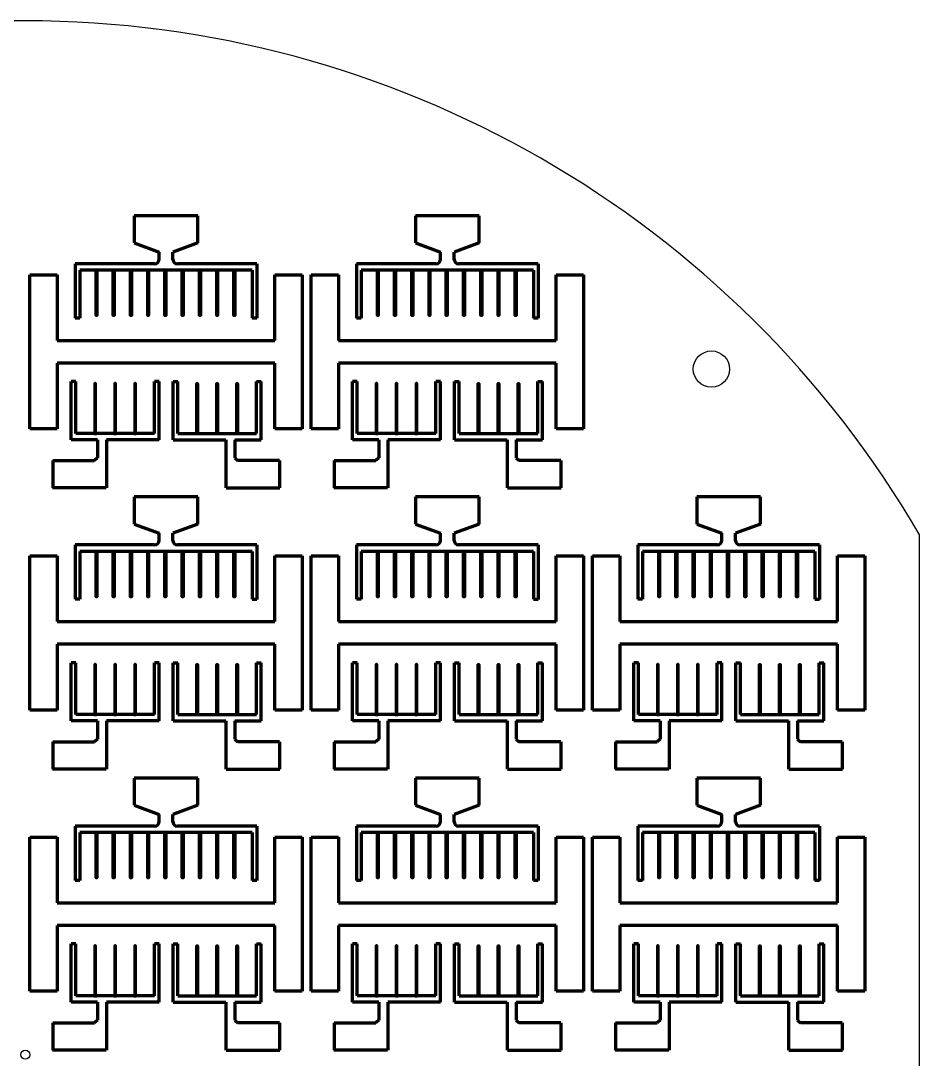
# Model space of a CAD drawing. Header units: millimetres. Extents: x 2372 to 2569, y 1689 to 1917.
# Drawn here: x 2470.4 to 2569.4, y 1802.8 to 1917.3 of the extents above; entities that cross this region are included whole.
import ezdxf

# ---------------------------------------------------------------- set-up
doc = ezdxf.new("R2010")
doc.units = ezdxf.units.MM
doc.layers.add('mask_hole', color=100, linetype='Continuous')
doc.layers.add('mask_outline', color=10, linetype='Continuous')
doc.layers.add('mask_stencil', color=30, linetype='Continuous', lineweight=70)

msp = doc.modelspace()

# ---------------------------------------------------------------- linework, layer by layer
at = {"layer": 'mask_hole'}
for centre, radius in [((2546.54, 1878.88), 2), ((2470.94, 1803.28), 0.5)]:
    msp.add_circle(centre, radius, dxfattribs=at)
at = {"layer": 'mask_outline'}
msp.add_line((2569.44, 1860.67), (2569.44, 1745.9), dxfattribs=at)
msp.add_arc((2470.94, 1803.28), 114, 30.2232, 149.7686, dxfattribs=at)
at = {"layer": 'mask_stencil'}
for p, q in [((2489.94, 1895.78), (2482.94, 1895.78)), ((2482.94, 1895.78), (2482.94, 1892.78)), ((2489.94, 1892.78), (2489.94, 1895.78)), ((2520.94, 1895.78), (2513.94, 1895.78)), ((2513.94, 1895.78), (2513.94, 1892.78)), ((2520.94, 1892.78), (2520.94, 1895.78)), ((2482.94, 1892.78), (2485.69, 1891.78)), ((2489.94, 1892.78), (2487.19, 1891.78)), ((2513.94, 1892.78), (2516.69, 1891.78)), ((2520.94, 1892.78), (2518.19, 1891.78)), ((2485.69, 1890.94), (2485.69, 1891.78)), ((2487.19, 1890.93), (2487.19, 1891.78)), ((2516.69, 1890.94), (2516.69, 1891.78)), ((2518.19, 1890.93), (2518.19, 1891.78)), ((2485.19, 1890.49), (2476.44, 1890.49)), ((2476.44, 1890.49), (2476.44, 1884.49)), ((2496.44, 1890.49), (2487.69, 1890.49)), ((2496.44, 1890.49), (2496.44, 1884.48)), ((2516.19, 1890.49), (2507.44, 1890.49)), ((2507.44, 1890.49), (2507.44, 1884.49)), ((2527.44, 1890.49), (2518.69, 1890.49)), ((2527.44, 1890.49), (2527.44, 1884.48)), ((2471.44, 1889.28), (2474.44, 1889.28)), ((2471.44, 1872.28), (2471.44, 1889.28)), ((2474.44, 1889.28), (2474.44, 1882.03)), ((2495.93, 1889.78), (2476.93, 1889.78)), ((2476.93, 1889.78), (2476.93, 1884.49)), ((2495.93, 1889.78), (2495.93, 1884.49)), ((2498.44, 1882.03), (2498.44, 1889.28)), ((2498.44, 1889.28), (2501.44, 1889.28)), ((2501.44, 1889.28), (2501.44, 1872.28)), ((2502.44, 1889.28), (2505.44, 1889.28)), ((2502.44, 1872.28), (2502.44, 1889.28)), ((2505.44, 1889.28), (2505.44, 1882.03)), ((2526.93, 1889.78), (2507.93, 1889.78)), ((2507.93, 1889.78), (2507.93, 1884.49)), ((2526.93, 1889.78), (2526.93, 1884.49)), ((2529.44, 1882.03), (2529.44, 1889.28)), ((2529.44, 1889.28), (2532.44, 1889.28)), ((2532.44, 1889.28), (2532.44, 1872.28)), ((2476.93, 1884.49), (2476.44, 1884.49)), ((2496.44, 1884.48), (2495.93, 1884.48)), ((2507.93, 1884.49), (2507.44, 1884.49)), ((2527.44, 1884.48), (2526.93, 1884.48)), ((2474.44, 1882.03), (2498.44, 1882.03)), ((2505.44, 1882.03), (2529.44, 1882.03)), ((2498.44, 1879.53), (2474.44, 1879.53)), ((2474.44, 1879.53), (2474.44, 1872.28)), ((2498.44, 1872.28), (2498.44, 1879.53)), ((2529.44, 1879.53), (2505.44, 1879.53)), ((2505.44, 1879.53), (2505.44, 1872.28)), ((2529.44, 1872.28), (2529.44, 1879.53)), ((2476, 1871.08), (2476, 1877.49)), ((2476.49, 1877.49), (2476, 1877.49)), ((2476.49, 1871.79), (2476.49, 1877.49)), ((2485.19, 1871.79), (2485.19, 1877.49)), ((2485.69, 1877.49), (2485.19, 1877.49)), ((2485.69, 1871.08), (2485.69, 1877.49)), ((2487.23, 1871.08), (2487.23, 1877.49)), ((2487.23, 1877.49), (2487.73, 1877.49)), ((2487.73, 1871.79), (2487.73, 1877.49)), ((2496.43, 1871.79), (2496.43, 1877.49)), ((2496.43, 1877.49), (2496.92, 1877.49)), ((2496.92, 1871.08), (2496.92, 1877.49)), ((2507, 1871.08), (2507, 1877.49)), ((2507.49, 1877.49), (2507, 1877.49)), ((2507.49, 1871.79), (2507.49, 1877.49)), ((2516.19, 1871.79), (2516.19, 1877.49)), ((2516.69, 1877.49), (2516.19, 1877.49)), ((2516.69, 1871.08), (2516.69, 1877.49)), ((2518.23, 1871.08), (2518.23, 1877.49)), ((2518.23, 1877.49), (2518.73, 1877.49)), ((2518.73, 1871.79), (2518.73, 1877.49)), ((2527.43, 1871.79), (2527.43, 1877.49)), ((2527.43, 1877.49), (2527.92, 1877.49)), ((2527.92, 1871.08), (2527.92, 1877.49)), ((2474.44, 1872.28), (2471.44, 1872.28)), ((2501.44, 1872.28), (2498.44, 1872.28)), ((2505.44, 1872.28), (2502.44, 1872.28)), ((2532.44, 1872.28), (2529.44, 1872.28)), ((2478.88, 1871.08), (2476, 1871.08)), ((2485.19, 1871.79), (2476.49, 1871.79)), ((2478.88, 1871.08), (2478.88, 1869.09)), ((2479.88, 1871.09), (2479.88, 1865.78)), ((2485.69, 1871.09), (2479.88, 1871.09)), ((2487.23, 1871.09), (2493.04, 1871.09)), ((2487.73, 1871.79), (2496.43, 1871.79)), ((2493.04, 1871.09), (2493.04, 1865.78)), ((2494.04, 1871.08), (2494.04, 1869.09)), ((2494.04, 1871.08), (2496.92, 1871.08)), ((2509.88, 1871.08), (2507, 1871.08)), ((2516.19, 1871.79), (2507.49, 1871.79)), ((2509.88, 1871.08), (2509.88, 1869.09)), ((2510.88, 1871.09), (2510.88, 1865.78)), ((2516.69, 1871.09), (2510.88, 1871.09)), ((2518.23, 1871.09), (2524.04, 1871.09)), ((2518.73, 1871.79), (2527.43, 1871.79)), ((2524.04, 1871.09), (2524.04, 1865.78)), ((2525.04, 1871.08), (2525.04, 1869.09)), ((2525.04, 1871.08), (2527.92, 1871.08)), ((2473.98, 1868.78), (2473.98, 1865.78)), ((2473.98, 1868.78), (2478.58, 1868.78)), ((2478.88, 1869.09), (2478.58, 1868.78)), ((2494.04, 1869.09), (2494.34, 1868.78)), ((2498.94, 1868.78), (2494.34, 1868.78)), ((2498.94, 1868.78), (2498.94, 1865.78)), ((2504.98, 1868.78), (2504.98, 1865.78)), ((2504.98, 1868.78), (2509.58, 1868.78)), ((2509.88, 1869.09), (2509.58, 1868.78)), ((2525.04, 1869.09), (2525.34, 1868.78)), ((2529.94, 1868.78), (2525.34, 1868.78)), ((2529.94, 1868.78), (2529.94, 1865.78)), ((2479.84, 1865.78), (2473.94, 1865.78)), ((2493.08, 1865.78), (2498.98, 1865.78)), ((2510.84, 1865.78), (2504.94, 1865.78)), ((2524.08, 1865.78), (2529.98, 1865.78)), ((2489.94, 1864.78), (2482.94, 1864.78)), ((2482.94, 1864.78), (2482.94, 1861.78)), ((2489.94, 1861.78), (2489.94, 1864.78)), ((2520.94, 1864.78), (2513.94, 1864.78)), ((2513.94, 1864.78), (2513.94, 1861.78)), ((2520.94, 1861.78), (2520.94, 1864.78)), ((2551.94, 1864.78), (2544.94, 1864.78)), ((2544.94, 1864.78), (2544.94, 1861.78)), ((2551.94, 1861.78), (2551.94, 1864.78)), ((2482.94, 1861.78), (2485.69, 1860.78)), ((2489.94, 1861.78), (2487.19, 1860.78)), ((2513.94, 1861.78), (2516.69, 1860.78)), ((2520.94, 1861.78), (2518.19, 1860.78)), ((2544.94, 1861.78), (2547.69, 1860.78)), ((2551.94, 1861.78), (2549.19, 1860.78)), ((2485.69, 1859.94), (2485.69, 1860.78)), ((2487.19, 1859.93), (2487.19, 1860.78)), ((2516.69, 1859.94), (2516.69, 1860.78)), ((2518.19, 1859.93), (2518.19, 1860.78)), ((2547.69, 1859.94), (2547.69, 1860.78)), ((2549.19, 1859.93), (2549.19, 1860.78)), ((2485.19, 1859.49), (2476.44, 1859.49)), ((2476.44, 1859.49), (2476.44, 1853.49)), ((2496.44, 1859.49), (2487.69, 1859.49)), ((2496.44, 1859.49), (2496.44, 1853.48)), ((2516.19, 1859.49), (2507.44, 1859.49)), ((2507.44, 1859.49), (2507.44, 1853.49)), ((2527.44, 1859.49), (2518.69, 1859.49)), ((2527.44, 1859.49), (2527.44, 1853.48)), ((2547.19, 1859.49), (2538.44, 1859.49)), ((2538.44, 1859.49), (2538.44, 1853.49)), ((2558.44, 1859.49), (2549.69, 1859.49)), ((2558.44, 1859.49), (2558.44, 1853.48)), ((2495.93, 1858.78), (2476.93, 1858.78)), ((2476.93, 1858.78), (2476.93, 1853.49)), ((2495.93, 1858.78), (2495.93, 1853.49)), ((2526.93, 1858.78), (2507.93, 1858.78)), ((2507.93, 1858.78), (2507.93, 1853.49)), ((2526.93, 1858.78), (2526.93, 1853.49)), ((2557.93, 1858.78), (2538.93, 1858.78)), ((2538.93, 1858.78), (2538.93, 1853.49)), ((2557.93, 1858.78), (2557.93, 1853.49)), ((2471.44, 1858.28), (2474.44, 1858.28)), ((2471.44, 1841.28), (2471.44, 1858.28)), ((2474.44, 1858.28), (2474.44, 1851.03)), ((2498.44, 1851.03), (2498.44, 1858.28)), ((2498.44, 1858.28), (2501.44, 1858.28)), ((2501.44, 1858.28), (2501.44, 1841.28)), ((2502.44, 1858.28), (2505.44, 1858.28)), ((2502.44, 1841.28), (2502.44, 1858.28)), ((2505.44, 1858.28), (2505.44, 1851.03)), ((2529.44, 1851.03), (2529.44, 1858.28)), ((2529.44, 1858.28), (2532.44, 1858.28)), ((2532.44, 1858.28), (2532.44, 1841.28)), ((2533.44, 1858.28), (2536.44, 1858.28)), ((2533.44, 1841.28), (2533.44, 1858.28)), ((2536.44, 1858.28), (2536.44, 1851.03)), ((2560.44, 1851.03), (2560.44, 1858.28)), ((2560.44, 1858.28), (2563.44, 1858.28)), ((2563.44, 1858.28), (2563.44, 1841.28)), ((2476.93, 1853.49), (2476.44, 1853.49)), ((2496.44, 1853.48), (2495.93, 1853.48)), ((2507.93, 1853.49), (2507.44, 1853.49)), ((2527.44, 1853.48), (2526.93, 1853.48)), ((2538.93, 1853.49), (2538.44, 1853.49)), ((2558.44, 1853.48), (2557.93, 1853.48)), ((2474.44, 1851.03), (2498.44, 1851.03)), ((2505.44, 1851.03), (2529.44, 1851.03)), ((2536.44, 1851.03), (2560.44, 1851.03)), ((2498.44, 1848.53), (2474.44, 1848.53)), ((2474.44, 1848.53), (2474.44, 1841.28)), ((2498.44, 1841.28), (2498.44, 1848.53)), ((2529.44, 1848.53), (2505.44, 1848.53)), ((2505.44, 1848.53), (2505.44, 1841.28)), ((2529.44, 1841.28), (2529.44, 1848.53)), ((2560.44, 1848.53), (2536.44, 1848.53)), ((2536.44, 1848.53), (2536.44, 1841.28)), ((2560.44, 1841.28), (2560.44, 1848.53)), ((2476, 1840.08), (2476, 1846.49)), ((2476.49, 1846.49), (2476, 1846.49)), ((2476.49, 1840.79), (2476.49, 1846.49)), ((2485.19, 1840.79), (2485.19, 1846.49)), ((2485.69, 1846.49), (2485.19, 1846.49)), ((2485.69, 1840.08), (2485.69, 1846.49)), ((2487.23, 1840.08), (2487.23, 1846.49)), ((2487.23, 1846.49), (2487.73, 1846.49)), ((2487.73, 1840.79), (2487.73, 1846.49)), ((2496.43, 1840.79), (2496.43, 1846.49)), ((2496.43, 1846.49), (2496.92, 1846.49)), ((2496.92, 1840.08), (2496.92, 1846.49)), ((2507, 1840.08), (2507, 1846.49)), ((2507.49, 1846.49), (2507, 1846.49)), ((2507.49, 1840.79), (2507.49, 1846.49)), ((2516.19, 1840.79), (2516.19, 1846.49)), ((2516.69, 1846.49), (2516.19, 1846.49)), ((2516.69, 1840.08), (2516.69, 1846.49)), ((2518.23, 1840.08), (2518.23, 1846.49)), ((2518.23, 1846.49), (2518.73, 1846.49)), ((2518.73, 1840.79), (2518.73, 1846.49)), ((2527.43, 1840.79), (2527.43, 1846.49)), ((2527.43, 1846.49), (2527.92, 1846.49)), ((2527.92, 1840.08), (2527.92, 1846.49)), ((2538, 1840.08), (2538, 1846.49)), ((2538.49, 1846.49), (2538, 1846.49)), ((2538.49, 1840.79), (2538.49, 1846.49)), ((2547.19, 1840.79), (2547.19, 1846.49)), ((2547.69, 1846.49), (2547.19, 1846.49)), ((2547.69, 1840.08), (2547.69, 1846.49)), ((2549.23, 1840.08), (2549.23, 1846.49)), ((2549.23, 1846.49), (2549.73, 1846.49)), ((2549.73, 1840.79), (2549.73, 1846.49)), ((2558.43, 1840.79), (2558.43, 1846.49)), ((2558.43, 1846.49), (2558.92, 1846.49)), ((2558.92, 1840.08), (2558.92, 1846.49)), ((2474.44, 1841.28), (2471.44, 1841.28)), ((2501.44, 1841.28), (2498.44, 1841.28)), ((2505.44, 1841.28), (2502.44, 1841.28)), ((2532.44, 1841.28), (2529.44, 1841.28)), ((2536.44, 1841.28), (2533.44, 1841.28)), ((2563.44, 1841.28), (2560.44, 1841.28)), ((2478.88, 1840.08), (2476, 1840.08)), ((2485.19, 1840.79), (2476.49, 1840.79)), ((2478.88, 1840.08), (2478.88, 1838.09)), ((2479.88, 1840.09), (2479.88, 1834.78)), ((2485.69, 1840.09), (2479.88, 1840.09)), ((2487.23, 1840.09), (2493.04, 1840.09)), ((2487.73, 1840.79), (2496.43, 1840.79)), ((2493.04, 1840.09), (2493.04, 1834.78)), ((2494.04, 1840.08), (2494.04, 1838.09)), ((2494.04, 1840.08), (2496.92, 1840.08)), ((2509.88, 1840.08), (2507, 1840.08)), ((2516.19, 1840.79), (2507.49, 1840.79)), ((2509.88, 1840.08), (2509.88, 1838.09)), ((2510.88, 1840.09), (2510.88, 1834.78)), ((2516.69, 1840.09), (2510.88, 1840.09)), ((2518.23, 1840.09), (2524.04, 1840.09)), ((2518.73, 1840.79), (2527.43, 1840.79)), ((2524.04, 1840.09), (2524.04, 1834.78)), ((2525.04, 1840.08), (2525.04, 1838.09)), ((2525.04, 1840.08), (2527.92, 1840.08)), ((2540.88, 1840.08), (2538, 1840.08)), ((2547.19, 1840.79), (2538.49, 1840.79)), ((2540.88, 1840.08), (2540.88, 1838.09)), ((2541.88, 1840.09), (2541.88, 1834.78)), ((2547.69, 1840.09), (2541.88, 1840.09)), ((2549.23, 1840.09), (2555.04, 1840.09)), ((2549.73, 1840.79), (2558.43, 1840.79)), ((2555.04, 1840.09), (2555.04, 1834.78)), ((2556.04, 1840.08), (2556.04, 1838.09)), ((2556.04, 1840.08), (2558.92, 1840.08)), ((2473.98, 1837.78), (2473.98, 1834.78)), ((2473.98, 1837.78), (2478.58, 1837.78)), ((2478.88, 1838.09), (2478.58, 1837.78)), ((2494.04, 1838.09), (2494.34, 1837.78)), ((2498.94, 1837.78), (2494.34, 1837.78)), ((2498.94, 1837.78), (2498.94, 1834.78)), ((2504.98, 1837.78), (2504.98, 1834.78)), ((2504.98, 1837.78), (2509.58, 1837.78)), ((2509.88, 1838.09), (2509.58, 1837.78)), ((2525.04, 1838.09), (2525.34, 1837.78)), ((2529.94, 1837.78), (2525.34, 1837.78)), ((2529.94, 1837.78), (2529.94, 1834.78)), ((2535.98, 1837.78), (2535.98, 1834.78)), ((2535.98, 1837.78), (2540.58, 1837.78)), ((2540.88, 1838.09), (2540.58, 1837.78)), ((2556.04, 1838.09), (2556.34, 1837.78)), ((2560.94, 1837.78), (2556.34, 1837.78)), ((2560.94, 1837.78), (2560.94, 1834.78)), ((2479.84, 1834.78), (2473.94, 1834.78)), ((2493.08, 1834.78), (2498.98, 1834.78)), ((2510.84, 1834.78), (2504.94, 1834.78)), ((2524.08, 1834.78), (2529.98, 1834.78)), ((2541.84, 1834.78), (2535.94, 1834.78)), ((2555.08, 1834.78), (2560.98, 1834.78)), ((2489.94, 1833.78), (2482.94, 1833.78)), ((2482.94, 1833.78), (2482.94, 1830.78)), ((2489.94, 1830.78), (2489.94, 1833.78)), ((2520.94, 1833.78), (2513.94, 1833.78)), ((2513.94, 1833.78), (2513.94, 1830.78)), ((2520.94, 1830.78), (2520.94, 1833.78)), ((2551.94, 1833.78), (2544.94, 1833.78)), ((2544.94, 1833.78), (2544.94, 1830.78)), ((2551.94, 1830.78), (2551.94, 1833.78)), ((2482.94, 1830.78), (2485.69, 1829.78)), ((2485.69, 1828.94), (2485.69, 1829.78)), ((2489.94, 1830.78), (2487.19, 1829.78)), ((2487.19, 1828.93), (2487.19, 1829.78)), ((2513.94, 1830.78), (2516.69, 1829.78)), ((2516.69, 1828.94), (2516.69, 1829.78)), ((2520.94, 1830.78), (2518.19, 1829.78)), ((2518.19, 1828.93), (2518.19, 1829.78)), ((2544.94, 1830.78), (2547.69, 1829.78)), ((2547.69, 1828.94), (2547.69, 1829.78)), ((2551.94, 1830.78), (2549.19, 1829.78)), ((2549.19, 1828.93), (2549.19, 1829.78)), ((2485.19, 1828.49), (2476.44, 1828.49)), ((2476.44, 1828.49), (2476.44, 1822.49)), ((2495.93, 1827.78), (2476.93, 1827.78)), ((2476.93, 1827.78), (2476.93, 1822.49)), ((2496.44, 1828.49), (2487.69, 1828.49)), ((2495.93, 1827.78), (2495.93, 1822.49)), ((2496.44, 1828.49), (2496.44, 1822.48)), ((2516.19, 1828.49), (2507.44, 1828.49)), ((2507.44, 1828.49), (2507.44, 1822.49)), ((2526.93, 1827.78), (2507.93, 1827.78)), ((2507.93, 1827.78), (2507.93, 1822.49)), ((2527.44, 1828.49), (2518.69, 1828.49)), ((2526.93, 1827.78), (2526.93, 1822.49)), ((2527.44, 1828.49), (2527.44, 1822.48)), ((2547.19, 1828.49), (2538.44, 1828.49)), ((2538.44, 1828.49), (2538.44, 1822.49)), ((2557.93, 1827.78), (2538.93, 1827.78)), ((2538.93, 1827.78), (2538.93, 1822.49)), ((2558.44, 1828.49), (2549.69, 1828.49)), ((2557.93, 1827.78), (2557.93, 1822.49)), ((2558.44, 1828.49), (2558.44, 1822.48)), ((2471.44, 1827.28), (2474.44, 1827.28)), ((2471.44, 1810.28), (2471.44, 1827.28)), ((2474.44, 1827.28), (2474.44, 1820.03)), ((2498.44, 1820.03), (2498.44, 1827.28)), ((2498.44, 1827.28), (2501.44, 1827.28)), ((2501.44, 1827.28), (2501.44, 1810.28)), ((2502.44, 1827.28), (2505.44, 1827.28)), ((2502.44, 1810.28), (2502.44, 1827.28)), ((2505.44, 1827.28), (2505.44, 1820.03)), ((2529.44, 1820.03), (2529.44, 1827.28)), ((2529.44, 1827.28), (2532.44, 1827.28)), ((2532.44, 1827.28), (2532.44, 1810.28)), ((2533.44, 1827.28), (2536.44, 1827.28)), ((2533.44, 1810.28), (2533.44, 1827.28)), ((2536.44, 1827.28), (2536.44, 1820.03)), ((2560.44, 1820.03), (2560.44, 1827.28)), ((2560.44, 1827.28), (2563.44, 1827.28)), ((2563.44, 1827.28), (2563.44, 1810.28)), ((2476.93, 1822.49), (2476.44, 1822.49)), ((2496.44, 1822.48), (2495.93, 1822.48)), ((2507.93, 1822.49), (2507.44, 1822.49)), ((2527.44, 1822.48), (2526.93, 1822.48)), ((2538.93, 1822.49), (2538.44, 1822.49)), ((2558.44, 1822.48), (2557.93, 1822.48)), ((2474.44, 1820.03), (2498.44, 1820.03)), ((2505.44, 1820.03), (2529.44, 1820.03)), ((2536.44, 1820.03), (2560.44, 1820.03)), ((2498.44, 1817.53), (2474.44, 1817.53)), ((2474.44, 1817.53), (2474.44, 1810.28)), ((2498.44, 1810.28), (2498.44, 1817.53)), ((2529.44, 1817.53), (2505.44, 1817.53)), ((2505.44, 1817.53), (2505.44, 1810.28)), ((2529.44, 1810.28), (2529.44, 1817.53)), ((2560.44, 1817.53), (2536.44, 1817.53)), ((2536.44, 1817.53), (2536.44, 1810.28)), ((2560.44, 1810.28), (2560.44, 1817.53)), ((2476, 1809.08), (2476, 1815.49)), ((2476.49, 1815.49), (2476, 1815.49)), ((2476.49, 1809.79), (2476.49, 1815.49)), ((2485.19, 1809.79), (2485.19, 1815.49)), ((2485.69, 1815.49), (2485.19, 1815.49)), ((2485.69, 1809.08), (2485.69, 1815.49)), ((2487.23, 1809.08), (2487.23, 1815.49)), ((2487.23, 1815.49), (2487.73, 1815.49)), ((2487.73, 1809.79), (2487.73, 1815.49)), ((2496.43, 1809.79), (2496.43, 1815.49)), ((2496.43, 1815.49), (2496.92, 1815.49)), ((2496.92, 1809.08), (2496.92, 1815.49)), ((2507, 1809.08), (2507, 1815.49)), ((2507.49, 1815.49), (2507, 1815.49)), ((2507.49, 1809.79), (2507.49, 1815.49)), ((2516.19, 1809.79), (2516.19, 1815.49)), ((2516.69, 1815.49), (2516.19, 1815.49)), ((2516.69, 1809.08), (2516.69, 1815.49)), ((2518.23, 1809.08), (2518.23, 1815.49)), ((2518.23, 1815.49), (2518.73, 1815.49)), ((2518.73, 1809.79), (2518.73, 1815.49)), ((2527.43, 1809.79), (2527.43, 1815.49)), ((2527.43, 1815.49), (2527.92, 1815.49)), ((2527.92, 1809.08), (2527.92, 1815.49)), ((2538, 1809.08), (2538, 1815.49)), ((2538.49, 1815.49), (2538, 1815.49)), ((2538.49, 1809.79), (2538.49, 1815.49)), ((2547.19, 1809.79), (2547.19, 1815.49)), ((2547.69, 1815.49), (2547.19, 1815.49)), ((2547.69, 1809.08), (2547.69, 1815.49)), ((2549.23, 1809.08), (2549.23, 1815.49)), ((2549.23, 1815.49), (2549.73, 1815.49)), ((2549.73, 1809.79), (2549.73, 1815.49)), ((2558.43, 1809.79), (2558.43, 1815.49)), ((2558.43, 1815.49), (2558.92, 1815.49)), ((2558.92, 1809.08), (2558.92, 1815.49)), ((2474.44, 1810.28), (2471.44, 1810.28)), ((2501.44, 1810.28), (2498.44, 1810.28)), ((2505.44, 1810.28), (2502.44, 1810.28)), ((2532.44, 1810.28), (2529.44, 1810.28)), ((2536.44, 1810.28), (2533.44, 1810.28)), ((2563.44, 1810.28), (2560.44, 1810.28)), ((2485.19, 1809.79), (2476.49, 1809.79)), ((2487.73, 1809.79), (2496.43, 1809.79)), ((2516.19, 1809.79), (2507.49, 1809.79)), ((2518.73, 1809.79), (2527.43, 1809.79)), ((2547.19, 1809.79), (2538.49, 1809.79)), ((2549.73, 1809.79), (2558.43, 1809.79)), ((2478.88, 1809.08), (2476, 1809.08)), ((2478.88, 1809.08), (2478.88, 1807.09)), ((2479.88, 1809.09), (2479.88, 1803.78)), ((2485.69, 1809.09), (2479.88, 1809.09)), ((2487.23, 1809.09), (2493.04, 1809.09)), ((2493.04, 1809.09), (2493.04, 1803.78)), ((2494.04, 1809.08), (2494.04, 1807.09)), ((2494.04, 1809.08), (2496.92, 1809.08)), ((2509.88, 1809.08), (2507, 1809.08)), ((2509.88, 1809.08), (2509.88, 1807.09)), ((2510.88, 1809.09), (2510.88, 1803.78)), ((2516.69, 1809.09), (2510.88, 1809.09)), ((2518.23, 1809.09), (2524.04, 1809.09)), ((2524.04, 1809.09), (2524.04, 1803.78)), ((2525.04, 1809.08), (2525.04, 1807.09)), ((2525.04, 1809.08), (2527.92, 1809.08)), ((2540.88, 1809.08), (2538, 1809.08)), ((2540.88, 1809.08), (2540.88, 1807.09)), ((2541.88, 1809.09), (2541.88, 1803.78)), ((2547.69, 1809.09), (2541.88, 1809.09)), ((2549.23, 1809.09), (2555.04, 1809.09)), ((2555.04, 1809.09), (2555.04, 1803.78)), ((2556.04, 1809.08), (2556.04, 1807.09)), ((2556.04, 1809.08), (2558.92, 1809.08)), ((2478.88, 1807.09), (2478.58, 1806.78)), ((2494.04, 1807.09), (2494.34, 1806.78)), ((2509.88, 1807.09), (2509.58, 1806.78)), ((2525.04, 1807.09), (2525.34, 1806.78)), ((2540.88, 1807.09), (2540.58, 1806.78)), ((2556.04, 1807.09), (2556.34, 1806.78)), ((2473.98, 1806.78), (2473.98, 1803.78)), ((2473.98, 1806.78), (2478.58, 1806.78)), ((2498.94, 1806.78), (2494.34, 1806.78)), ((2498.94, 1806.78), (2498.94, 1803.78)), ((2504.98, 1806.78), (2504.98, 1803.78)), ((2504.98, 1806.78), (2509.58, 1806.78)), ((2529.94, 1806.78), (2525.34, 1806.78)), ((2529.94, 1806.78), (2529.94, 1803.78)), ((2535.98, 1806.78), (2535.98, 1803.78)), ((2535.98, 1806.78), (2540.58, 1806.78)), ((2560.94, 1806.78), (2556.34, 1806.78)), ((2560.94, 1806.78), (2560.94, 1803.78)), ((2479.84, 1803.78), (2473.94, 1803.78)), ((2493.08, 1803.78), (2498.98, 1803.78)), ((2510.84, 1803.78), (2504.94, 1803.78)), ((2524.08, 1803.78), (2529.98, 1803.78)), ((2541.84, 1803.78), (2535.94, 1803.78)), ((2555.08, 1803.78), (2560.98, 1803.78))]:
    msp.add_line(p, q, dxfattribs=at)
for points in [[(2478.65, 1889.78), (2478.9, 1889.78), (2478.83, 1889.7), (2478.83, 1884.78), (2478.73, 1884.78), (2478.73, 1889.7), (2478.65, 1889.78)], [(2480.55, 1889.78), (2480.8, 1889.78), (2480.73, 1889.7), (2480.73, 1884.78), (2480.63, 1884.78), (2480.63, 1889.7), (2480.55, 1889.78)], [(2482.45, 1889.78), (2482.7, 1889.78), (2482.63, 1889.7), (2482.63, 1884.78), (2482.53, 1884.78), (2482.53, 1889.7), (2482.45, 1889.78)], [(2484.35, 1889.78), (2484.6, 1889.78), (2484.53, 1889.7), (2484.53, 1884.78), (2484.43, 1884.78), (2484.43, 1889.7), (2484.35, 1889.78)], [(2486.25, 1889.78), (2486.5, 1889.78), (2486.43, 1889.7), (2486.43, 1884.78), (2486.33, 1884.78), (2486.33, 1889.7), (2486.25, 1889.78)], [(2488.15, 1889.78), (2488.4, 1889.78), (2488.33, 1889.7), (2488.33, 1884.78), (2488.23, 1884.78), (2488.23, 1889.7), (2488.15, 1889.78)], [(2490.05, 1889.78), (2490.3, 1889.78), (2490.23, 1889.7), (2490.23, 1884.78), (2490.13, 1884.78), (2490.13, 1889.7), (2490.05, 1889.78)], [(2491.95, 1889.78), (2492.2, 1889.78), (2492.13, 1889.7), (2492.13, 1884.78), (2492.03, 1884.78), (2492.03, 1889.7), (2491.95, 1889.78)], [(2493.85, 1889.78), (2494.1, 1889.78), (2494.03, 1889.7), (2494.03, 1884.78), (2493.93, 1884.78), (2493.93, 1889.7), (2493.85, 1889.78)], [(2509.65, 1889.78), (2509.9, 1889.78), (2509.83, 1889.7), (2509.83, 1884.78), (2509.73, 1884.78), (2509.73, 1889.7), (2509.65, 1889.78)], [(2511.55, 1889.78), (2511.8, 1889.78), (2511.73, 1889.7), (2511.73, 1884.78), (2511.63, 1884.78), (2511.63, 1889.7), (2511.55, 1889.78)], [(2513.45, 1889.78), (2513.7, 1889.78), (2513.63, 1889.7), (2513.63, 1884.78), (2513.53, 1884.78), (2513.53, 1889.7), (2513.45, 1889.78)], [(2515.35, 1889.78), (2515.6, 1889.78), (2515.53, 1889.7), (2515.53, 1884.78), (2515.43, 1884.78), (2515.43, 1889.7), (2515.35, 1889.78)], [(2517.25, 1889.78), (2517.5, 1889.78), (2517.43, 1889.7), (2517.43, 1884.78), (2517.33, 1884.78), (2517.33, 1889.7), (2517.25, 1889.78)], [(2519.15, 1889.78), (2519.4, 1889.78), (2519.33, 1889.7), (2519.33, 1884.78), (2519.23, 1884.78), (2519.23, 1889.7), (2519.15, 1889.78)], [(2521.05, 1889.78), (2521.3, 1889.78), (2521.23, 1889.7), (2521.23, 1884.78), (2521.13, 1884.78), (2521.13, 1889.7), (2521.05, 1889.78)], [(2522.95, 1889.78), (2523.2, 1889.78), (2523.13, 1889.7), (2523.13, 1884.78), (2523.03, 1884.78), (2523.03, 1889.7), (2522.95, 1889.78)], [(2524.85, 1889.78), (2525.1, 1889.78), (2525.03, 1889.7), (2525.03, 1884.78), (2524.93, 1884.78), (2524.93, 1889.7), (2524.85, 1889.78)], [(2478.51, 1871.79), (2478.77, 1871.79), (2478.69, 1871.88), (2478.69, 1877.29), (2478.59, 1877.29), (2478.59, 1871.88), (2478.51, 1871.79)], [(2480.71, 1871.79), (2480.97, 1871.79), (2480.89, 1871.88), (2480.89, 1877.29), (2480.79, 1877.29), (2480.79, 1871.88), (2480.71, 1871.79)], [(2482.91, 1871.79), (2483.17, 1871.79), (2483.09, 1871.88), (2483.09, 1877.29), (2482.99, 1877.29), (2482.99, 1871.88), (2482.91, 1871.79)], [(2490, 1871.79), (2489.75, 1871.79), (2489.83, 1871.88), (2489.83, 1877.29), (2489.92, 1877.29), (2489.92, 1871.88), (2490, 1871.79)], [(2492.2, 1871.79), (2491.95, 1871.79), (2492.03, 1871.88), (2492.03, 1877.29), (2492.12, 1877.29), (2492.12, 1871.88), (2492.2, 1871.79)], [(2494.4, 1871.79), (2494.15, 1871.79), (2494.23, 1871.88), (2494.23, 1877.29), (2494.32, 1877.29), (2494.32, 1871.88), (2494.4, 1871.79)], [(2509.51, 1871.79), (2509.77, 1871.79), (2509.69, 1871.88), (2509.69, 1877.29), (2509.59, 1877.29), (2509.59, 1871.88), (2509.51, 1871.79)], [(2511.71, 1871.79), (2511.97, 1871.79), (2511.89, 1871.88), (2511.89, 1877.29), (2511.79, 1877.29), (2511.79, 1871.88), (2511.71, 1871.79)], [(2513.91, 1871.79), (2514.17, 1871.79), (2514.09, 1871.88), (2514.09, 1877.29), (2513.99, 1877.29), (2513.99, 1871.88), (2513.91, 1871.79)], [(2521, 1871.79), (2520.75, 1871.79), (2520.83, 1871.88), (2520.83, 1877.29), (2520.92, 1877.29), (2520.92, 1871.88), (2521, 1871.79)], [(2523.2, 1871.79), (2522.95, 1871.79), (2523.03, 1871.88), (2523.03, 1877.29), (2523.12, 1877.29), (2523.12, 1871.88), (2523.2, 1871.79)], [(2525.4, 1871.79), (2525.15, 1871.79), (2525.23, 1871.88), (2525.23, 1877.29), (2525.32, 1877.29), (2525.32, 1871.88), (2525.4, 1871.79)], [(2478.65, 1858.78), (2478.9, 1858.78), (2478.83, 1858.7), (2478.83, 1853.78), (2478.73, 1853.78), (2478.73, 1858.7), (2478.65, 1858.78)], [(2480.55, 1858.78), (2480.8, 1858.78), (2480.73, 1858.7), (2480.73, 1853.78), (2480.63, 1853.78), (2480.63, 1858.7), (2480.55, 1858.78)], [(2482.45, 1858.78), (2482.7, 1858.78), (2482.63, 1858.7), (2482.63, 1853.78), (2482.53, 1853.78), (2482.53, 1858.7), (2482.45, 1858.78)], [(2484.35, 1858.78), (2484.6, 1858.78), (2484.53, 1858.7), (2484.53, 1853.78), (2484.43, 1853.78), (2484.43, 1858.7), (2484.35, 1858.78)], [(2486.25, 1858.78), (2486.5, 1858.78), (2486.43, 1858.7), (2486.43, 1853.78), (2486.33, 1853.78), (2486.33, 1858.7), (2486.25, 1858.78)], [(2488.15, 1858.78), (2488.4, 1858.78), (2488.33, 1858.7), (2488.33, 1853.78), (2488.23, 1853.78), (2488.23, 1858.7), (2488.15, 1858.78)], [(2490.05, 1858.78), (2490.3, 1858.78), (2490.23, 1858.7), (2490.23, 1853.78), (2490.13, 1853.78), (2490.13, 1858.7), (2490.05, 1858.78)], [(2491.95, 1858.78), (2492.2, 1858.78), (2492.13, 1858.7), (2492.13, 1853.78), (2492.03, 1853.78), (2492.03, 1858.7), (2491.95, 1858.78)], [(2493.85, 1858.78), (2494.1, 1858.78), (2494.03, 1858.7), (2494.03, 1853.78), (2493.93, 1853.78), (2493.93, 1858.7), (2493.85, 1858.78)], [(2509.65, 1858.78), (2509.9, 1858.78), (2509.83, 1858.7), (2509.83, 1853.78), (2509.73, 1853.78), (2509.73, 1858.7), (2509.65, 1858.78)], [(2511.55, 1858.78), (2511.8, 1858.78), (2511.73, 1858.7), (2511.73, 1853.78), (2511.63, 1853.78), (2511.63, 1858.7), (2511.55, 1858.78)], [(2513.45, 1858.78), (2513.7, 1858.78), (2513.63, 1858.7), (2513.63, 1853.78), (2513.53, 1853.78), (2513.53, 1858.7), (2513.45, 1858.78)], [(2515.35, 1858.78), (2515.6, 1858.78), (2515.53, 1858.7), (2515.53, 1853.78), (2515.43, 1853.78), (2515.43, 1858.7), (2515.35, 1858.78)], [(2517.25, 1858.78), (2517.5, 1858.78), (2517.43, 1858.7), (2517.43, 1853.78), (2517.33, 1853.78), (2517.33, 1858.7), (2517.25, 1858.78)], [(2519.15, 1858.78), (2519.4, 1858.78), (2519.33, 1858.7), (2519.33, 1853.78), (2519.23, 1853.78), (2519.23, 1858.7), (2519.15, 1858.78)], [(2521.05, 1858.78), (2521.3, 1858.78), (2521.23, 1858.7), (2521.23, 1853.78), (2521.13, 1853.78), (2521.13, 1858.7), (2521.05, 1858.78)], [(2522.95, 1858.78), (2523.2, 1858.78), (2523.13, 1858.7), (2523.13, 1853.78), (2523.03, 1853.78), (2523.03, 1858.7), (2522.95, 1858.78)], [(2524.85, 1858.78), (2525.1, 1858.78), (2525.03, 1858.7), (2525.03, 1853.78), (2524.93, 1853.78), (2524.93, 1858.7), (2524.85, 1858.78)], [(2540.65, 1858.78), (2540.9, 1858.78), (2540.83, 1858.7), (2540.83, 1853.78), (2540.73, 1853.78), (2540.73, 1858.7), (2540.65, 1858.78)], [(2542.55, 1858.78), (2542.8, 1858.78), (2542.73, 1858.7), (2542.73, 1853.78), (2542.63, 1853.78), (2542.63, 1858.7), (2542.55, 1858.78)], [(2544.45, 1858.78), (2544.7, 1858.78), (2544.63, 1858.7), (2544.63, 1853.78), (2544.53, 1853.78), (2544.53, 1858.7), (2544.45, 1858.78)], [(2546.35, 1858.78), (2546.6, 1858.78), (2546.53, 1858.7), (2546.53, 1853.78), (2546.43, 1853.78), (2546.43, 1858.7), (2546.35, 1858.78)], [(2548.25, 1858.78), (2548.5, 1858.78), (2548.43, 1858.7), (2548.43, 1853.78), (2548.33, 1853.78), (2548.33, 1858.7), (2548.25, 1858.78)], [(2550.15, 1858.78), (2550.4, 1858.78), (2550.33, 1858.7), (2550.33, 1853.78), (2550.23, 1853.78), (2550.23, 1858.7), (2550.15, 1858.78)], [(2552.05, 1858.78), (2552.3, 1858.78), (2552.23, 1858.7), (2552.23, 1853.78), (2552.13, 1853.78), (2552.13, 1858.7), (2552.05, 1858.78)], [(2553.95, 1858.78), (2554.2, 1858.78), (2554.13, 1858.7), (2554.13, 1853.78), (2554.03, 1853.78), (2554.03, 1858.7), (2553.95, 1858.78)], [(2555.85, 1858.78), (2556.1, 1858.78), (2556.03, 1858.7), (2556.03, 1853.78), (2555.93, 1853.78), (2555.93, 1858.7), (2555.85, 1858.78)], [(2478.51, 1840.79), (2478.77, 1840.79), (2478.69, 1840.88), (2478.69, 1846.29), (2478.59, 1846.29), (2478.59, 1840.88), (2478.51, 1840.79)], [(2480.71, 1840.79), (2480.97, 1840.79), (2480.89, 1840.88), (2480.89, 1846.29), (2480.79, 1846.29), (2480.79, 1840.88), (2480.71, 1840.79)], [(2482.91, 1840.79), (2483.17, 1840.79), (2483.09, 1840.88), (2483.09, 1846.29), (2482.99, 1846.29), (2482.99, 1840.88), (2482.91, 1840.79)], [(2490, 1840.79), (2489.75, 1840.79), (2489.83, 1840.88), (2489.83, 1846.29), (2489.92, 1846.29), (2489.92, 1840.88), (2490, 1840.79)], [(2492.2, 1840.79), (2491.95, 1840.79), (2492.03, 1840.88), (2492.03, 1846.29), (2492.12, 1846.29), (2492.12, 1840.88), (2492.2, 1840.79)], [(2494.4, 1840.79), (2494.15, 1840.79), (2494.23, 1840.88), (2494.23, 1846.29), (2494.32, 1846.29), (2494.32, 1840.88), (2494.4, 1840.79)], [(2509.51, 1840.79), (2509.77, 1840.79), (2509.69, 1840.88), (2509.69, 1846.29), (2509.59, 1846.29), (2509.59, 1840.88), (2509.51, 1840.79)], [(2511.71, 1840.79), (2511.97, 1840.79), (2511.89, 1840.88), (2511.89, 1846.29), (2511.79, 1846.29), (2511.79, 1840.88), (2511.71, 1840.79)], [(2513.91, 1840.79), (2514.17, 1840.79), (2514.09, 1840.88), (2514.09, 1846.29), (2513.99, 1846.29), (2513.99, 1840.88), (2513.91, 1840.79)], [(2521, 1840.79), (2520.75, 1840.79), (2520.83, 1840.88), (2520.83, 1846.29), (2520.92, 1846.29), (2520.92, 1840.88), (2521, 1840.79)], [(2523.2, 1840.79), (2522.95, 1840.79), (2523.03, 1840.88), (2523.03, 1846.29), (2523.12, 1846.29), (2523.12, 1840.88), (2523.2, 1840.79)], [(2525.4, 1840.79), (2525.15, 1840.79), (2525.23, 1840.88), (2525.23, 1846.29), (2525.32, 1846.29), (2525.32, 1840.88), (2525.4, 1840.79)], [(2540.51, 1840.79), (2540.77, 1840.79), (2540.69, 1840.88), (2540.69, 1846.29), (2540.59, 1846.29), (2540.59, 1840.88), (2540.51, 1840.79)], [(2542.71, 1840.79), (2542.97, 1840.79), (2542.89, 1840.88), (2542.89, 1846.29), (2542.79, 1846.29), (2542.79, 1840.88), (2542.71, 1840.79)], [(2544.91, 1840.79), (2545.17, 1840.79), (2545.09, 1840.88), (2545.09, 1846.29), (2544.99, 1846.29), (2544.99, 1840.88), (2544.91, 1840.79)], [(2552, 1840.79), (2551.75, 1840.79), (2551.83, 1840.88), (2551.83, 1846.29), (2551.92, 1846.29), (2551.92, 1840.88), (2552, 1840.79)], [(2554.2, 1840.79), (2553.95, 1840.79), (2554.03, 1840.88), (2554.03, 1846.29), (2554.12, 1846.29), (2554.12, 1840.88), (2554.2, 1840.79)], [(2556.4, 1840.79), (2556.15, 1840.79), (2556.23, 1840.88), (2556.23, 1846.29), (2556.32, 1846.29), (2556.32, 1840.88), (2556.4, 1840.79)], [(2478.65, 1827.78), (2478.9, 1827.78), (2478.83, 1827.7), (2478.83, 1822.78), (2478.73, 1822.78), (2478.73, 1827.7), (2478.65, 1827.78)], [(2480.55, 1827.78), (2480.8, 1827.78), (2480.73, 1827.7), (2480.73, 1822.78), (2480.63, 1822.78), (2480.63, 1827.7), (2480.55, 1827.78)], [(2482.45, 1827.78), (2482.7, 1827.78), (2482.63, 1827.7), (2482.63, 1822.78), (2482.53, 1822.78), (2482.53, 1827.7), (2482.45, 1827.78)], [(2484.35, 1827.78), (2484.6, 1827.78), (2484.53, 1827.7), (2484.53, 1822.78), (2484.43, 1822.78), (2484.43, 1827.7), (2484.35, 1827.78)], [(2486.25, 1827.78), (2486.5, 1827.78), (2486.43, 1827.7), (2486.43, 1822.78), (2486.33, 1822.78), (2486.33, 1827.7), (2486.25, 1827.78)], [(2488.15, 1827.78), (2488.4, 1827.78), (2488.33, 1827.7), (2488.33, 1822.78), (2488.23, 1822.78), (2488.23, 1827.7), (2488.15, 1827.78)], [(2490.05, 1827.78), (2490.3, 1827.78), (2490.23, 1827.7), (2490.23, 1822.78), (2490.13, 1822.78), (2490.13, 1827.7), (2490.05, 1827.78)], [(2491.95, 1827.78), (2492.2, 1827.78), (2492.13, 1827.7), (2492.13, 1822.78), (2492.03, 1822.78), (2492.03, 1827.7), (2491.95, 1827.78)], [(2493.85, 1827.78), (2494.1, 1827.78), (2494.03, 1827.7), (2494.03, 1822.78), (2493.93, 1822.78), (2493.93, 1827.7), (2493.85, 1827.78)], [(2509.65, 1827.78), (2509.9, 1827.78), (2509.83, 1827.7), (2509.83, 1822.78), (2509.73, 1822.78), (2509.73, 1827.7), (2509.65, 1827.78)], [(2511.55, 1827.78), (2511.8, 1827.78), (2511.73, 1827.7), (2511.73, 1822.78), (2511.63, 1822.78), (2511.63, 1827.7), (2511.55, 1827.78)], [(2513.45, 1827.78), (2513.7, 1827.78), (2513.63, 1827.7), (2513.63, 1822.78), (2513.53, 1822.78), (2513.53, 1827.7), (2513.45, 1827.78)], [(2515.35, 1827.78), (2515.6, 1827.78), (2515.53, 1827.7), (2515.53, 1822.78), (2515.43, 1822.78), (2515.43, 1827.7), (2515.35, 1827.78)], [(2517.25, 1827.78), (2517.5, 1827.78), (2517.43, 1827.7), (2517.43, 1822.78), (2517.33, 1822.78), (2517.33, 1827.7), (2517.25, 1827.78)], [(2519.15, 1827.78), (2519.4, 1827.78), (2519.33, 1827.7), (2519.33, 1822.78), (2519.23, 1822.78), (2519.23, 1827.7), (2519.15, 1827.78)], [(2521.05, 1827.78), (2521.3, 1827.78), (2521.23, 1827.7), (2521.23, 1822.78), (2521.13, 1822.78), (2521.13, 1827.7), (2521.05, 1827.78)], [(2522.95, 1827.78), (2523.2, 1827.78), (2523.13, 1827.7), (2523.13, 1822.78), (2523.03, 1822.78), (2523.03, 1827.7), (2522.95, 1827.78)], [(2524.85, 1827.78), (2525.1, 1827.78), (2525.03, 1827.7), (2525.03, 1822.78), (2524.93, 1822.78), (2524.93, 1827.7), (2524.85, 1827.78)], [(2540.65, 1827.78), (2540.9, 1827.78), (2540.83, 1827.7), (2540.83, 1822.78), (2540.73, 1822.78), (2540.73, 1827.7), (2540.65, 1827.78)], [(2542.55, 1827.78), (2542.8, 1827.78), (2542.73, 1827.7), (2542.73, 1822.78), (2542.63, 1822.78), (2542.63, 1827.7), (2542.55, 1827.78)], [(2544.45, 1827.78), (2544.7, 1827.78), (2544.63, 1827.7), (2544.63, 1822.78), (2544.53, 1822.78), (2544.53, 1827.7), (2544.45, 1827.78)], [(2546.35, 1827.78), (2546.6, 1827.78), (2546.53, 1827.7), (2546.53, 1822.78), (2546.43, 1822.78), (2546.43, 1827.7), (2546.35, 1827.78)], [(2548.25, 1827.78), (2548.5, 1827.78), (2548.43, 1827.7), (2548.43, 1822.78), (2548.33, 1822.78), (2548.33, 1827.7), (2548.25, 1827.78)], [(2550.15, 1827.78), (2550.4, 1827.78), (2550.33, 1827.7), (2550.33, 1822.78), (2550.23, 1822.78), (2550.23, 1827.7), (2550.15, 1827.78)], [(2552.05, 1827.78), (2552.3, 1827.78), (2552.23, 1827.7), (2552.23, 1822.78), (2552.13, 1822.78), (2552.13, 1827.7), (2552.05, 1827.78)], [(2553.95, 1827.78), (2554.2, 1827.78), (2554.13, 1827.7), (2554.13, 1822.78), (2554.03, 1822.78), (2554.03, 1827.7), (2553.95, 1827.78)], [(2555.85, 1827.78), (2556.1, 1827.78), (2556.03, 1827.7), (2556.03, 1822.78), (2555.93, 1822.78), (2555.93, 1827.7), (2555.85, 1827.78)], [(2478.51, 1809.79), (2478.77, 1809.79), (2478.69, 1809.88), (2478.69, 1815.29), (2478.59, 1815.29), (2478.59, 1809.88), (2478.51, 1809.79)], [(2480.71, 1809.79), (2480.97, 1809.79), (2480.89, 1809.88), (2480.89, 1815.29), (2480.79, 1815.29), (2480.79, 1809.88), (2480.71, 1809.79)], [(2482.91, 1809.79), (2483.17, 1809.79), (2483.09, 1809.88), (2483.09, 1815.29), (2482.99, 1815.29), (2482.99, 1809.88), (2482.91, 1809.79)], [(2490, 1809.79), (2489.75, 1809.79), (2489.83, 1809.88), (2489.83, 1815.29), (2489.92, 1815.29), (2489.92, 1809.88), (2490, 1809.79)], [(2492.2, 1809.79), (2491.95, 1809.79), (2492.03, 1809.88), (2492.03, 1815.29), (2492.12, 1815.29), (2492.12, 1809.88), (2492.2, 1809.79)], [(2494.4, 1809.79), (2494.15, 1809.79), (2494.23, 1809.88), (2494.23, 1815.29), (2494.32, 1815.29), (2494.32, 1809.88), (2494.4, 1809.79)], [(2509.51, 1809.79), (2509.77, 1809.79), (2509.69, 1809.88), (2509.69, 1815.29), (2509.59, 1815.29), (2509.59, 1809.88), (2509.51, 1809.79)], [(2511.71, 1809.79), (2511.97, 1809.79), (2511.89, 1809.88), (2511.89, 1815.29), (2511.79, 1815.29), (2511.79, 1809.88), (2511.71, 1809.79)], [(2513.91, 1809.79), (2514.17, 1809.79), (2514.09, 1809.88), (2514.09, 1815.29), (2513.99, 1815.29), (2513.99, 1809.88), (2513.91, 1809.79)], [(2521, 1809.79), (2520.75, 1809.79), (2520.83, 1809.88), (2520.83, 1815.29), (2520.92, 1815.29), (2520.92, 1809.88), (2521, 1809.79)], [(2523.2, 1809.79), (2522.95, 1809.79), (2523.03, 1809.88), (2523.03, 1815.29), (2523.12, 1815.29), (2523.12, 1809.88), (2523.2, 1809.79)], [(2525.4, 1809.79), (2525.15, 1809.79), (2525.23, 1809.88), (2525.23, 1815.29), (2525.32, 1815.29), (2525.32, 1809.88), (2525.4, 1809.79)], [(2540.51, 1809.79), (2540.77, 1809.79), (2540.69, 1809.88), (2540.69, 1815.29), (2540.59, 1815.29), (2540.59, 1809.88), (2540.51, 1809.79)], [(2542.71, 1809.79), (2542.97, 1809.79), (2542.89, 1809.88), (2542.89, 1815.29), (2542.79, 1815.29), (2542.79, 1809.88), (2542.71, 1809.79)], [(2544.91, 1809.79), (2545.17, 1809.79), (2545.09, 1809.88), (2545.09, 1815.29), (2544.99, 1815.29), (2544.99, 1809.88), (2544.91, 1809.79)], [(2552, 1809.79), (2551.75, 1809.79), (2551.83, 1809.88), (2551.83, 1815.29), (2551.92, 1815.29), (2551.92, 1809.88), (2552, 1809.79)], [(2554.2, 1809.79), (2553.95, 1809.79), (2554.03, 1809.88), (2554.03, 1815.29), (2554.12, 1815.29), (2554.12, 1809.88), (2554.2, 1809.79)], [(2556.4, 1809.79), (2556.15, 1809.79), (2556.23, 1809.88), (2556.23, 1815.29), (2556.32, 1815.29), (2556.32, 1809.88), (2556.4, 1809.79)]]:
    msp.add_lwpolyline(points, dxfattribs=at)
for centre, start, end in [((2485.19, 1890.99), 270, 0), ((2487.69, 1890.99), 180, 270), ((2516.19, 1890.99), 270, 0), ((2518.69, 1890.99), 180, 270), ((2485.19, 1859.99), 270, 0), ((2487.69, 1859.99), 180, 270), ((2516.19, 1859.99), 270, 0), ((2518.69, 1859.99), 180, 270), ((2547.19, 1859.99), 270, 0), ((2549.69, 1859.99), 180, 270), ((2485.19, 1828.99), 270, 0), ((2487.69, 1828.99), 180, 270), ((2516.19, 1828.99), 270, 0), ((2518.69, 1828.99), 180, 270), ((2547.19, 1828.99), 270, 0), ((2549.69, 1828.99), 180, 270)]:
    msp.add_arc(centre, 0.5, start, end, dxfattribs=at)

doc.saveas('drawing.dxf')
